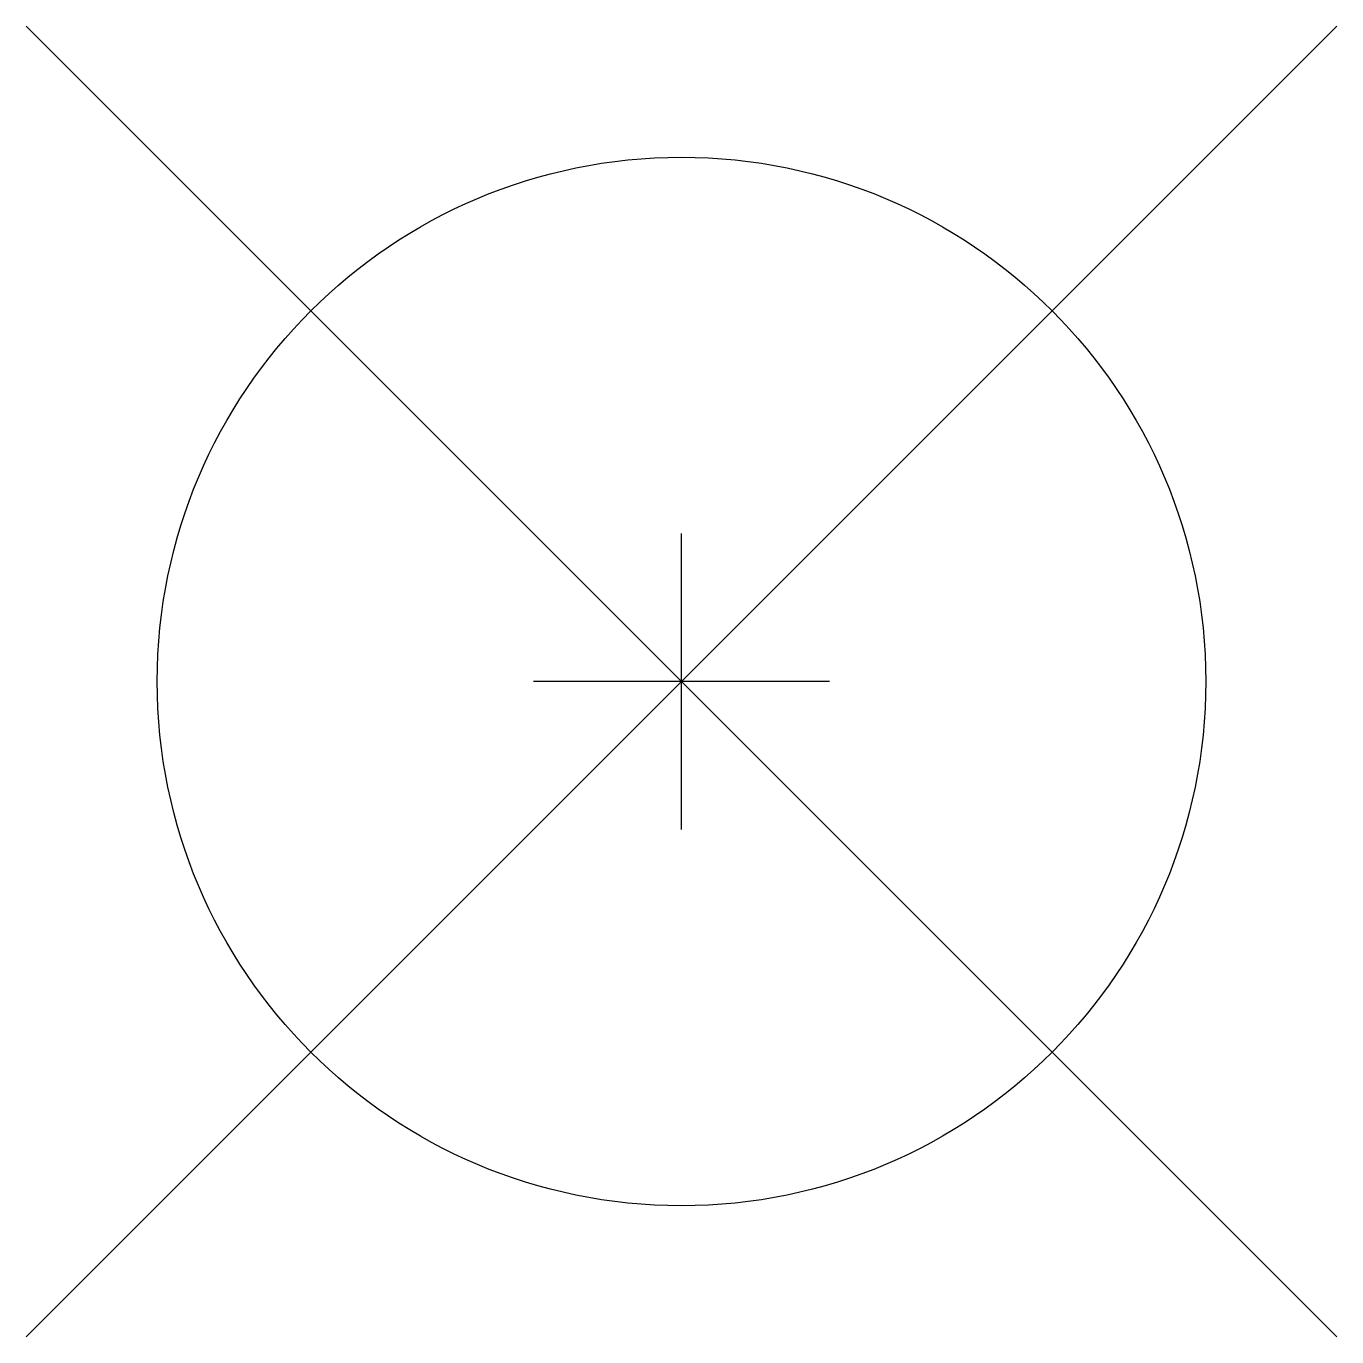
# Model space of a CAD drawing. Header units: metres. Extents: x -2.19 to 2.19, y -2.19 to 2.19.
import ezdxf

# ---------------------------------------------------------------- set-up
doc = ezdxf.new("R2010")
doc.units = ezdxf.units.M

msp = doc.modelspace()

# ---------------------------------------------------------------- linework, layer by layer
for p, q in [((2.1875, 2.1875), (-2.1875, -2.1875)), ((-2.1875, 2.1875), (2.1875, -2.1875)), ((0, -0.4937), (0, 0.4937)), ((0.4937, 0), (-0.4937, 0))]:
    msp.add_line(p, q)
msp.add_circle((0, 0), 1.75)

doc.saveas('drawing.dxf')
